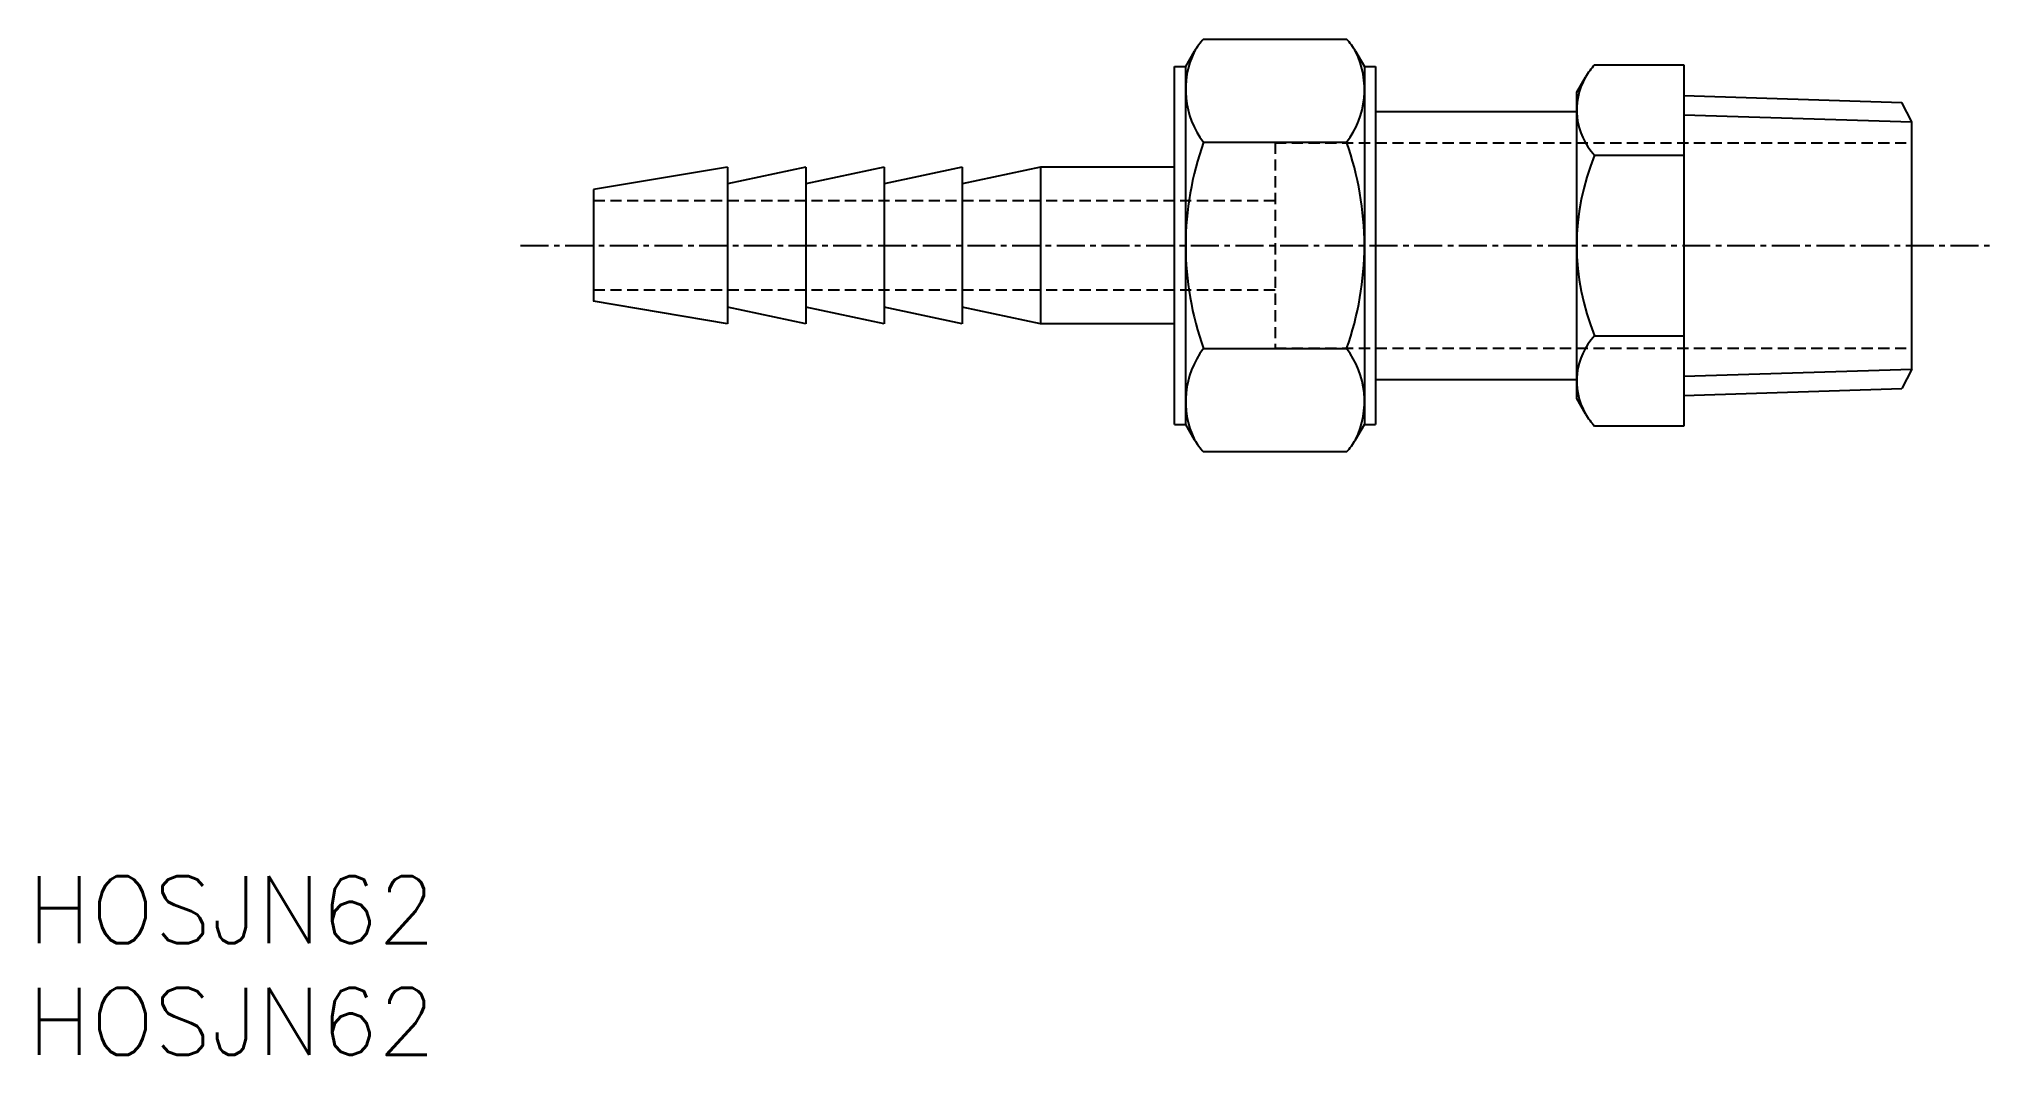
# Model space of a CAD drawing. Extents: x 0.5 to 87.9, y 0 to 45.5.
import ezdxf

# ---------------------------------------------------------------- set-up
doc = ezdxf.new("R2010")
doc.units = 0
doc.linetypes.add('CENTER', pattern=[2, 1.25, -0.25, 0.25, -0.25])
doc.linetypes.add('DASHED', pattern=[0.75, 0.5, -0.25])
doc.layers.get('0').update_dxf_attribs({"linetype": 'CONTINUOUS'})
doc.layers.add('CENTER', color=1, linetype='CENTER')
doc.styles.get("Standard").update_dxf_attribs({"font": 'txt.shx'})

# ---------------------------------------------------------------- blocks, each defined once
blk = doc.blocks.new('*U4')
at = {"color": 7, "linetype": 'CONTINUOUS'}
blk.add_text('HOSJN62', height=3, dxfattribs=at).set_placement((0, 0))
blk = doc.blocks.new('*U5')
at = {"color": 7, "linetype": 'CONTINUOUS'}
blk.add_text('HOSJN62', height=3, dxfattribs=at).set_placement((0, 5))

msp = doc.modelspace()

# ---------------------------------------------------------------- linework, layer by layer
for p, q in [((52.633, 45.467), (59.033, 45.467)), ((51.833, 44.237), (52.228, 44.922)), ((59.437, 44.922), (59.833, 44.237)), ((51.333, 28.222), (51.333, 44.237)), ((51.833, 28.222), (51.833, 44.237)), ((59.833, 44.237), (59.833, 28.222)), ((60.333, 44.237), (60.333, 28.222)), ((69.333, 43.083), (69.728, 43.768)), ((70.133, 44.312), (74.133, 44.312)), ((74.133, 44.312), (74.133, 28.147)), ((69.333, 29.376), (69.333, 43.083)), ((52.633, 40.848), (59.033, 40.848)), ((70.133, 40.271), (74.133, 40.271)), ((52.633, 31.611), (59.033, 31.611)), ((70.133, 32.188), (74.133, 32.188)), ((69.728, 28.691), (69.333, 29.376)), ((52.228, 27.537), (51.833, 28.222)), ((59.437, 27.537), (59.833, 28.222)), ((74.133, 28.147), (70.133, 28.147)), ((59.033, 26.992), (52.633, 26.992))]:
    msp.add_line(p, q)
at = {"color": 7, "linetype": 'CONTINUOUS'}
for p, q in [((51.333, 44.237), (51.833, 44.237)), ((59.833, 44.237), (60.333, 44.237)), ((74.133, 42.939), (83.88, 42.634)), ((60.333, 42.229), (69.333, 42.229)), ((84.333, 41.764), (83.88, 42.634)), ((84.333, 30.695), (84.333, 41.764)), ((31.333, 39.729), (25.333, 38.729)), ((31.333, 39.729), (31.333, 32.729)), ((34.833, 39.729), (31.333, 38.988)), ((34.833, 39.729), (34.833, 32.729)), ((38.333, 39.729), (34.833, 38.988)), ((38.333, 39.729), (38.333, 32.729)), ((41.833, 39.729), (38.333, 38.988)), ((45.333, 39.729), (41.833, 38.988)), ((41.833, 39.729), (41.833, 32.729)), ((51.333, 39.729), (45.333, 39.729)), ((45.333, 39.729), (45.333, 32.729)), ((25.333, 38.729), (25.333, 33.729)), ((31.333, 32.729), (25.333, 33.729)), ((34.833, 32.729), (31.333, 33.471)), ((38.333, 32.729), (34.833, 33.471)), ((41.833, 32.729), (38.333, 33.471)), ((45.333, 32.729), (41.833, 33.471)), ((51.333, 32.729), (45.333, 32.729)), ((84.333, 30.695), (83.88, 29.825)), ((60.333, 30.229), (69.333, 30.229)), ((74.133, 29.52), (83.88, 29.825)), ((51.333, 28.222), (51.833, 28.222)), ((59.833, 28.222), (60.333, 28.222))]:
    msp.add_line(p, q, dxfattribs=at)
at = {"color": 3, "linetype": 'CONTINUOUS'}
for p, q in [((74.133, 42.083), (84.333, 41.764)), ((74.133, 30.376), (84.333, 30.695))]:
    msp.add_line(p, q, dxfattribs=at)
at = {"color": 3, "linetype": 'DASHED'}
for p, q in [((55.833, 40.829), (55.833, 31.629)), ((55.833, 40.829), (84.333, 40.829)), ((55.833, 38.229), (25.333, 38.229)), ((55.833, 34.229), (25.333, 34.229)), ((55.833, 31.629), (84.333, 31.629))]:
    msp.add_line(p, q, dxfattribs=at)
for centre, radius, start, end in [((54.785, 43.446), 2.952, 136.80304, 150), ((56.881, 43.446), 2.952, 30, 43.19696), ((55.723, 43.212), 3.891, 153.9255, 217.41448), ((55.942, 43.212), 3.891, 322.58552, 26.0745), ((72.285, 42.292), 2.952, 150, 223.19696), ((72.285, 42.292), 2.952, 136.80304, 150), ((65.566, 36.229), 13.733, 160.34714, 199.65286), ((46.099, 36.229), 13.733, 340.34714, 19.65286), ((79.941, 36.229), 10.608, 157.60625, 202.39375), ((55.723, 29.247), 3.891, 142.58552, 206.0745), ((55.942, 29.247), 3.891, 333.9255, 37.41448), ((72.285, 30.167), 2.952, 136.80304, 210), ((72.285, 30.167), 2.952, 210, 223.19696), ((54.785, 29.013), 2.952, 210, 223.19696), ((56.881, 29.013), 2.952, 316.80304, 330)]:
    msp.add_arc(centre, radius, start, end)
at = {"layer": 'CENTER', "color": 1, "linetype": 'CENTER'}
msp.add_line((22.063, 36.229), (87.918, 36.229), dxfattribs=at)

# ---------------------------------------------------------------- block references
at = {"color": 7, "linetype": 'CONTINUOUS'}
for name in ['*U5', '*U4']:
    msp.add_blockref(name, (0, 0), dxfattribs=at)

doc.saveas('drawing.dxf')
